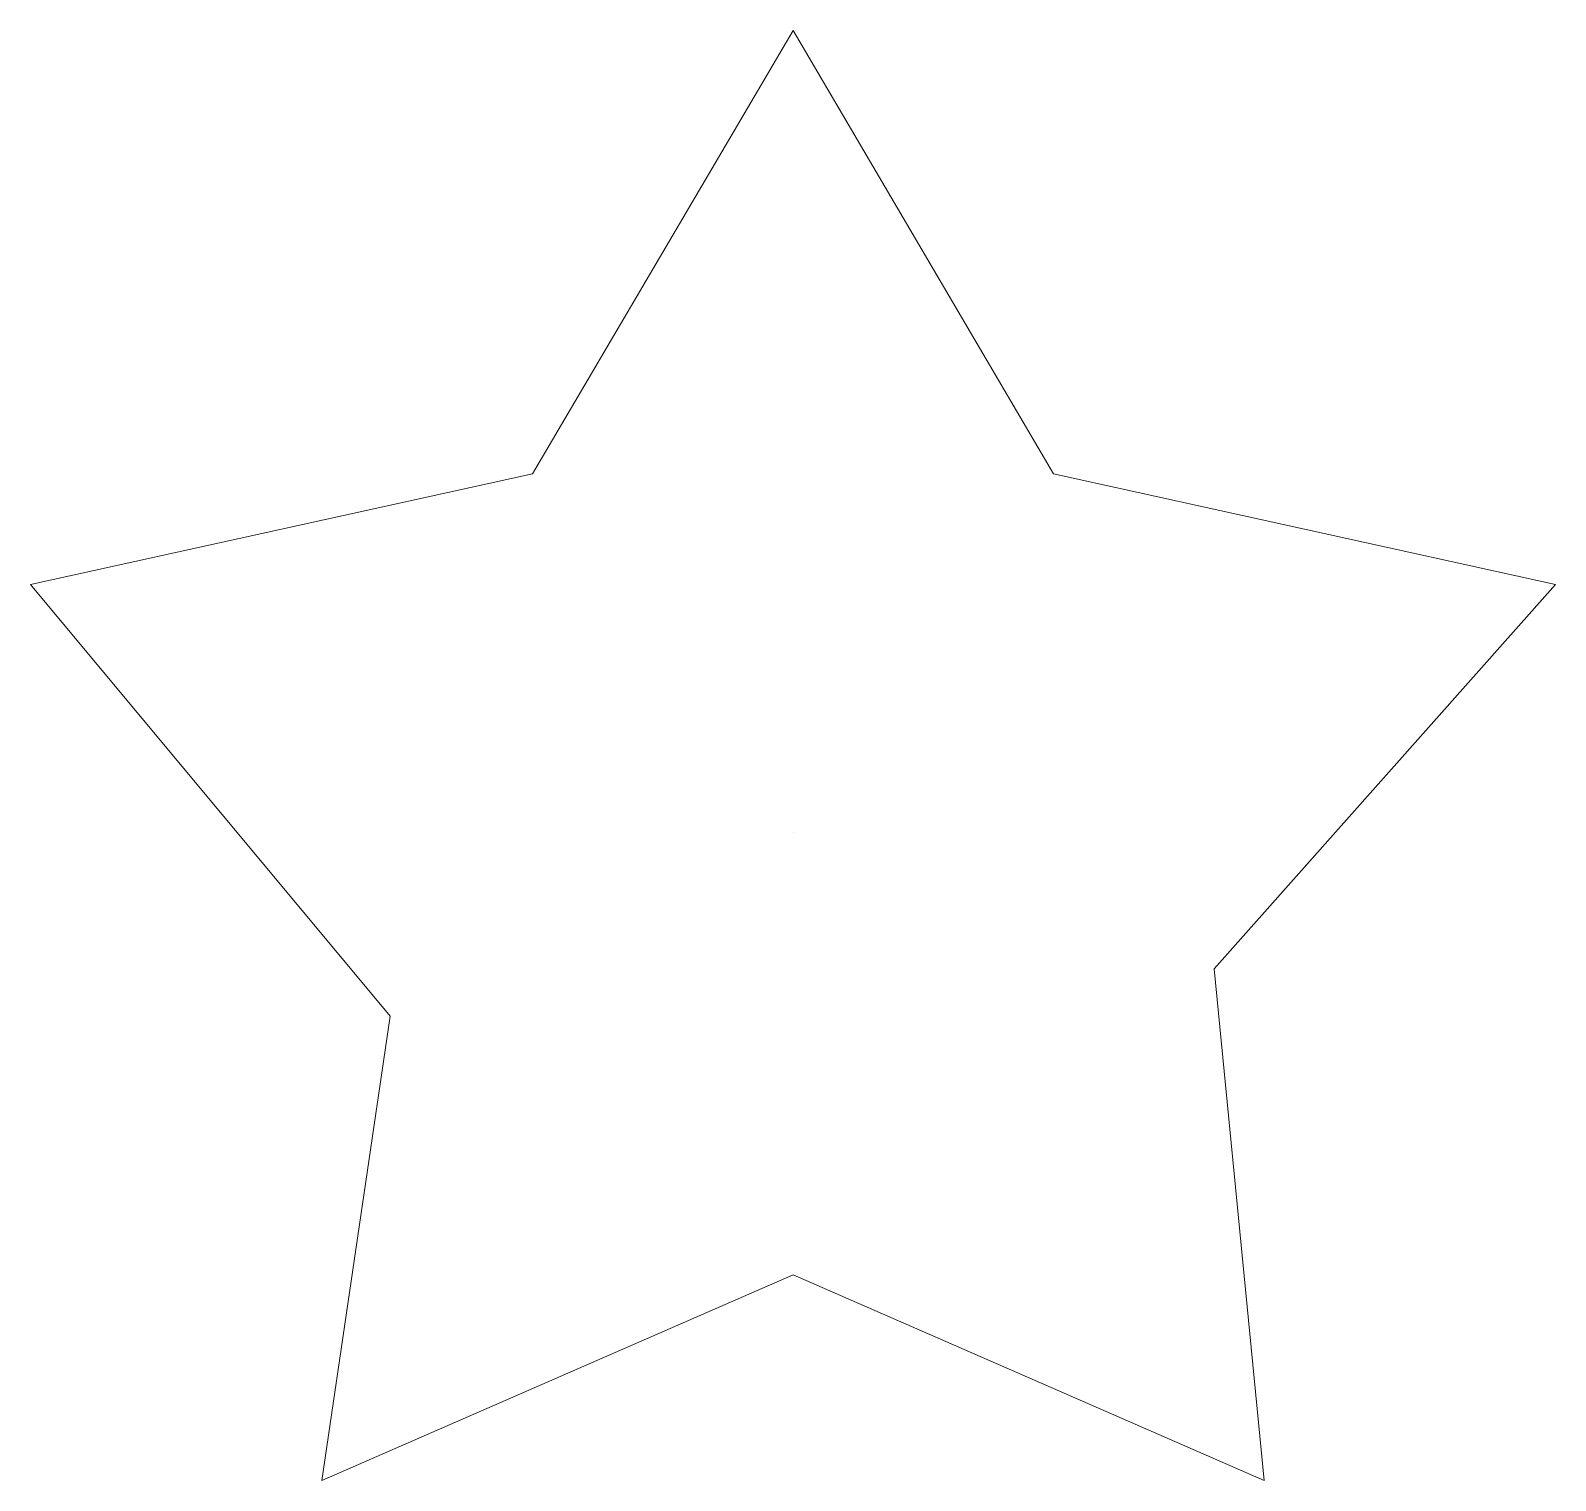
# Model space of a CAD drawing. Header units: millimetres. Extents: x -18.1 to 18.1, y -15.4 to 19.
import ezdxf

# ---------------------------------------------------------------- set-up
doc = ezdxf.new("R2010")
doc.units = ezdxf.units.MM
doc.layers.get('0').update_dxf_attribs({"linetype": 'CONTINUOUS', "lineweight": 0})

msp = doc.modelspace()

# ---------------------------------------------------------------- linework, layer by layer
for p, q in [((-6.170741, 8.493296), (0, 19)), ((-6.170741, 8.493296), (0, 19)), ((-6.170741, 8.493296), (0, 19)), ((-6.170741, 8.493296), (0, 19)), ((0, 19), (6.170741, 8.493296)), ((0, 19), (6.170741, 8.493296)), ((0, 19), (6.170741, 8.493296)), ((0, 19), (6.170741, 8.493296)), ((-18.070074, 5.871323), (-6.170741, 8.493296)), ((-18.070074, 5.871323), (-6.170741, 8.493296)), ((-18.070074, 5.871323), (-6.170741, 8.493296)), ((-18.070074, 5.871323), (-6.170741, 8.493296)), ((6.170741, 8.493296), (18.070074, 5.871323)), ((6.170741, 8.493296), (18.070074, 5.871323)), ((6.170741, 8.493296), (18.070074, 5.871323)), ((6.170741, 8.493296), (18.070074, 5.871323)), ((-9.548611, -4.363272), (-18.070074, 5.871323)), ((-9.548611, -4.363272), (-18.070074, 5.871323)), ((-9.548611, -4.363272), (-18.070074, 5.871323)), ((-9.548611, -4.363272), (-18.070074, 5.871323)), ((18.070074, 5.871323), (9.984468, -3.24415)), ((18.070074, 5.871323), (9.984468, -3.24415)), ((18.070074, 5.871323), (9.984468, -3.24415)), ((18.070074, 5.871323), (9.984468, -3.24415)), ((0, 0), (0, 0)), ((9.984468, -3.24415), (11.16792, -15.371323)), ((9.984468, -3.24415), (11.16792, -15.371323)), ((9.984468, -3.24415), (11.16792, -15.371323)), ((9.984468, -3.24415), (11.16792, -15.371323)), ((-11.16792, -15.371323), (-9.548611, -4.363272)), ((-11.16792, -15.371323), (-9.548611, -4.363272)), ((-11.16792, -15.371323), (-9.548611, -4.363272)), ((-11.16792, -15.371323), (-9.548611, -4.363272)), ((0, -10.498291), (-11.16792, -15.371323)), ((0, -10.498291), (-11.16792, -15.371323)), ((0, -10.498291), (-11.16792, -15.371323)), ((0, -10.498291), (-11.16792, -15.371323)), ((11.16792, -15.371323), (0, -10.498291)), ((11.16792, -15.371323), (0, -10.498291)), ((11.16792, -15.371323), (0, -10.498291)), ((11.16792, -15.371323), (0, -10.498291))]:
    msp.add_line(p, q)

doc.saveas('drawing.dxf')
